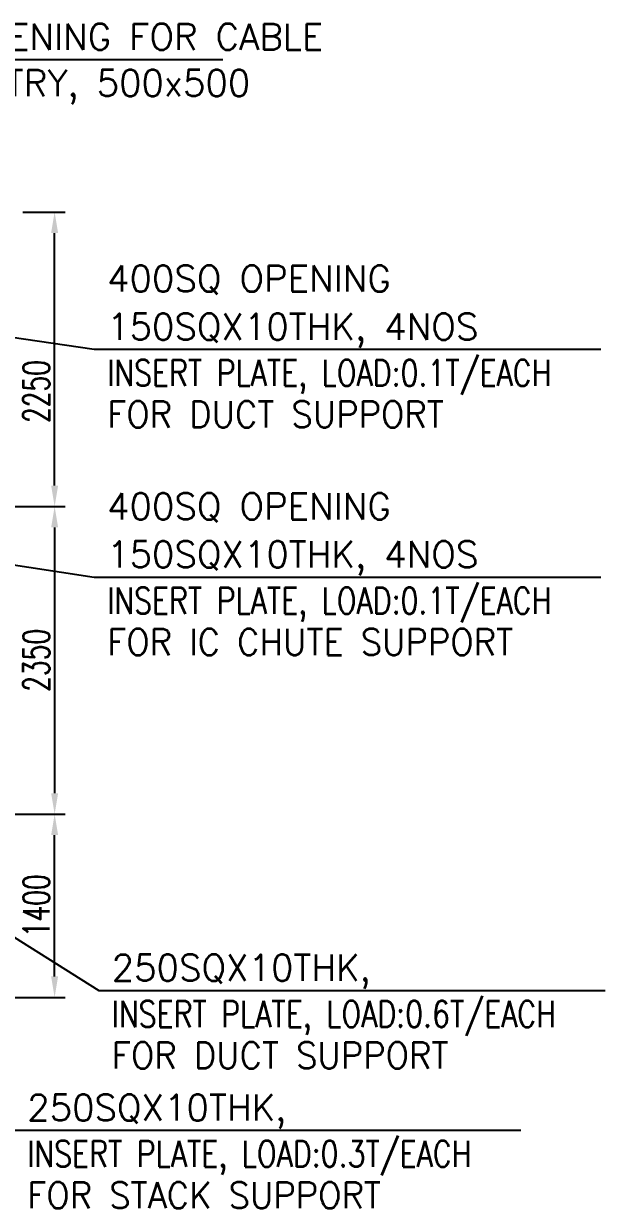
# Model space of a CAD drawing. Header units: millimetres. Extents: x -243837 to -5443, y 40 to 285140.
# Drawn here: x -118970 to -112303, y 11481 to 25058 of the extents above; entities that cross this region are included whole.
import ezdxf
from ezdxf.enums import TextEntityAlignment as Align

# ---------------------------------------------------------------- set-up
doc = ezdxf.new("R2010")
doc.units = ezdxf.units.MM
doc.styles.add('KA', font='romans.shx', dxfattribs={"width": 0.7})
doc.styles.add('ROMANS_BIG', font='romans.shx', dxfattribs={"width": 0.8500000238418579, "bigfont": 'bigfont.shx'})
doc.dimstyles.new('100', dxfattribs={"dimscale": 75, "dimtxt": 3, "dimasz": 2.5, "dimexe": 1, "dimexo": 1.5, "dimgap": 1.5, "dimtad": 1, "dimdec": 0, "dimdsep": 46, "dimtxsty": 'ROMANS_BIG', "dimcen": 4, "dimdle": 2, "dimclrd": 1, "dimclre": 1, "dimclrt": 4, "dimadec": 1, "dimazin": 2, "dimtfac": 1, "dimtdec": 0, "dimtmove": 0, "dimatfit": 2, "dimfxl": 1, "dimtfill": 1, "dimarcsym": 0})
doc.dimstyles.new('KAT', dxfattribs={"dimscale": 125, "dimtxt": 2.5, "dimasz": 2, "dimexe": 1, "dimexo": 0.06, "dimgap": 0.5, "dimtad": 1, "dimdec": 0, "dimzin": 0, "dimdsep": 46, "dimtxsty": 'KA', "dimcen": 1.5, "dimclrd": 1, "dimclre": 1, "dimclrt": 4, "dimadec": 0, "dimazin": 0, "dimtfac": 1, "dimtdec": 0, "dimtmove": 0, "dimatfit": 2, "dimfxl": 1.5, "dimtolj": 1, "dimtzin": 0, "dimarcsym": 0})

# ---------------------------------------------------------------- blocks, each defined once
blk = doc.blocks.new('*D970')
at = {"color": 1, "lineweight": -2, "transparency": 16777216}
for p, q in [((22147.76600114233, 9914.246930654692), (22470.78694822523, 9914.246930654692)), ((22390.78694822523, 7824.246930654975), (22390.78694822523, 9754.246930654692)), ((20536.94171906539, 7664.246930654975), (22470.78694822523, 7664.246930654975))]:
    blk.add_line(p, q, dxfattribs=at)
at = {"color": 1, "transparency": 16777216}
for points in [[(22364.12028155856, 9754.246930654692), (22417.4536148919, 9754.246930654692), (22390.78694822523, 9914.246930654692)], [(22364.12028155856, 7824.246930654975), (22417.4536148919, 7824.246930654975), (22390.78694822523, 7664.246930654975)]]:
    blk.add_solid(points, dxfattribs=at)
at = {"layer": 'DEFPOINTS', "color": 0, "transparency": 16777216}
for p in [(22067.76600114233, 9914.246930654692, 47.42367024734764), (22390.78694822523, 9914.246930654692), (20456.94171906539, 7664.246930654975, 47.42367024734764)]:
    blk.add_point(p, dxfattribs=at)
at = {"color": 2, "transparency": 16777216, "insert": (22250.78694822523, 8542.860647129452), "char_height": 200, "attachment_point": 5, "rotation": 90, "style": 'KA'}
blk.add_mtext('\\A1;2250', dxfattribs=at)
blk = doc.blocks.new('*D972')
at = {"color": 1, "lineweight": -2, "transparency": 16777216}
for p, q in [((20536.94171906539, 7664.246930654975), (22470.78694822523, 7664.246930654975)), ((22390.78694822523, 7504.246930654975), (22390.78694822523, 5474.246930653068)), ((19519.44171906309, 5314.246930653068), (22470.78694822523, 5314.246930653068))]:
    blk.add_line(p, q, dxfattribs=at)
at = {"color": 1, "transparency": 16777216}
for points in [[(22364.12028155856, 7504.246930654975), (22417.4536148919, 7504.246930654975), (22390.78694822523, 7664.246930654975)], [(22364.12028155856, 5474.246930653068), (22417.4536148919, 5474.246930653068), (22390.78694822523, 5314.246930653068)]]:
    blk.add_solid(points, dxfattribs=at)
at = {"layer": 'DEFPOINTS', "color": 0, "transparency": 16777216}
for p in [(20456.94171906539, 7664.246930654975, 47.42367024734764), (19439.44171906309, 5314.246930653068, 47.42367024734764), (22390.78694822523, 5314.246930653068)]:
    blk.add_point(p, dxfattribs=at)
at = {"color": 2, "transparency": 16777216, "insert": (22250.78694822523, 6489.246930654025), "char_height": 200, "attachment_point": 5, "rotation": 90, "style": 'KA'}
blk.add_mtext('\\A1;2350', dxfattribs=at)
blk = doc.blocks.new('*D973')
at = {"color": 1, "lineweight": -2, "transparency": 16777216}
for p, q in [((19519.44171906309, 5314.246930653068), (22470.78694822523, 5314.246930653068)), ((22390.78694822523, 4074.246930651902), (22390.78694822523, 5154.246930653068)), ((21761.94171906245, 3914.246930651902), (22470.78694822523, 3914.246930651902))]:
    blk.add_line(p, q, dxfattribs=at)
at = {"color": 1, "transparency": 16777216}
for points in [[(22364.12028155856, 5154.246930653068), (22417.4536148919, 5154.246930653068), (22390.78694822523, 5314.246930653068)], [(22364.12028155856, 4074.246930651902), (22417.4536148919, 4074.246930651902), (22390.78694822523, 3914.246930651902)]]:
    blk.add_solid(points, dxfattribs=at)
at = {"layer": 'DEFPOINTS', "color": 0, "transparency": 16777216}
for p in [(19439.44171906309, 5314.246930653068, 47.42367024734764), (22390.78694822523, 5314.246930653068), (21681.94171906245, 3914.246930651902, 47.42367024734764)]:
    blk.add_point(p, dxfattribs=at)
at = {"color": 2, "transparency": 16777216, "insert": (22250.78694822523, 4614.246930652489), "char_height": 200, "attachment_point": 5, "rotation": 90, "style": 'KA'}
blk.add_mtext('\\A1;1400', dxfattribs=at)
blk = doc.blocks.new('RL 44.734 NEW')
at = {"color": 2, "style": 'KA'}
for s, p in [('OPENING FOR CABLE', (21666.06839384174, 11093.49485802392, 20.70158817947654)), ('ENTRY, 500x500', (21666.06839384174, 10740.352161566, 20.70158817947654)), ('400SQ OPENING', (22791.66934247794, 9246.220003006707)), ('150SQX10THK, 4NOS', (22791.66934247794, 8878.778424409182)), ('400SQ OPENING', (22791.66934247794, 7506.048446761003)), ('150SQX10THK, 4NOS', (22791.66934247794, 7138.606868163469)), ('250SQX10THK,', (22826.78413030262, 3980.605024103562)), ('250SQX10THK,', (22181.14524483787, 2911.982590862862))]:
    blk.add_text(s, height=200, dxfattribs=at).set_placement(p, align=Align.BOTTOM_LEFT)
for s, width, p in [('INSERT PLATE, LOAD:0.1T/EACH', 0.8, (22791.66934247794, 8525.63572795127)), ('FOR DUCT SUPPORT', 0.95, (22791.66934247794, 8209.128759566836)), ('INSERT PLATE, LOAD:0.1T/EACH', 0.8, (22791.66934247794, 6785.464171705559)), ('FOR IC CHUTE SUPPORT', 0.95, (22791.66934247794, 6468.957203321125)), ('INSERT PLATE, LOAD:0.6T/EACH', 0.8, (22826.78413030262, 3627.462327645652)), ('FOR DUCT SUPPORT', 0.95, (22826.78413030262, 3310.955359261216)), ('INSERT PLATE, LOAD:0.3T/EACH', 0.8, (22181.14524483787, 2558.839894404952)), ('FOR STACK SUPPORT', 0.95, (22181.14524483787, 2242.332926020518))]:
    blk.add_text(s, height=200, dxfattribs=dict(at, width=width)).set_placement(p, align=Align.BOTTOM_LEFT)
dim = blk.add_linear_dim(base=(22390.78694822523, 9914.246930654692), p1=(20456.94171906539, 7664.246930654975, 47.42367024734764), p2=(22067.76600114233, 9914.246930654692, 47.42367024734764), angle=90, dimstyle='KAT', override={"dimscale": 80, "dimexo": 1, "dimclrt": 2, "dimfxl": 0.18, "dimarcsym": 1})
dim.commit()
dim.dimension.update_dxf_attribs({"geometry": '*D970', "text_midpoint": (22390.78694822523, 8542.860647129452), "dimtype": 128})
for p1, picture, middle in [((20456.94171906539, 7664.246930654975, 47.42367024734764), '*D972', (22250.78694822523, 6489.246930654025)), ((21681.94171906245, 3914.246930651902, 47.42367024734764), '*D973', (22250.78694822523, 4614.246930652489))]:
    dim = blk.add_linear_dim(base=(22390.78694822523, 5314.246930653068), p1=p1, p2=(19439.44171906309, 5314.246930653068, 47.42367024734764), angle=90, dimstyle='KAT', override={"dimscale": 80, "dimexo": 1, "dimclrt": 2, "dimfxl": 0.18, "dimarcsym": 1})
    dim.commit()
    dim.dimension.update_dxf_attribs({"geometry": picture, "text_midpoint": middle})
for points in [[(21175.13911353273, 9900.637251559852, 20.70158817947654), (21627.79603257065, 11080.18915840538, 20.70158817947654), (23675.46033023154, 11080.18915840538, 20.70158817947654)], [(19181.94171906587, 9384.246930655198), (22692.33489859808, 8865.472724790656), (26563.58786182408, 8865.472724790656)], [(19181.94171906539, 7664.2469306552), (22692.33489859808, 7125.301168544945), (26563.58786182408, 7125.301168544945)], [(20581.94171906472, 5314.246930653014), (22727.44968642277, 3967.299324485036), (26598.70264964877, 3967.299324485036)], [(19181.94171906245, 3914.246930653068), (22081.81080095802, 2898.676891244336), (25953.06376418401, 2898.676891244336)]]:
    blk.add_leader(points, dimstyle='100')

msp = doc.modelspace()

# ---------------------------------------------------------------- block references
at = {"color": 8, "ltscale": 10, "xscale": 1.5, "yscale": 1.5, "zscale": 1.5}
msp.add_blockref('RL 44.734 NEW', (-152201.5256479357, 8027.396814662134, -23.71183512367382), dxfattribs=at)

doc.saveas('drawing.dxf')
